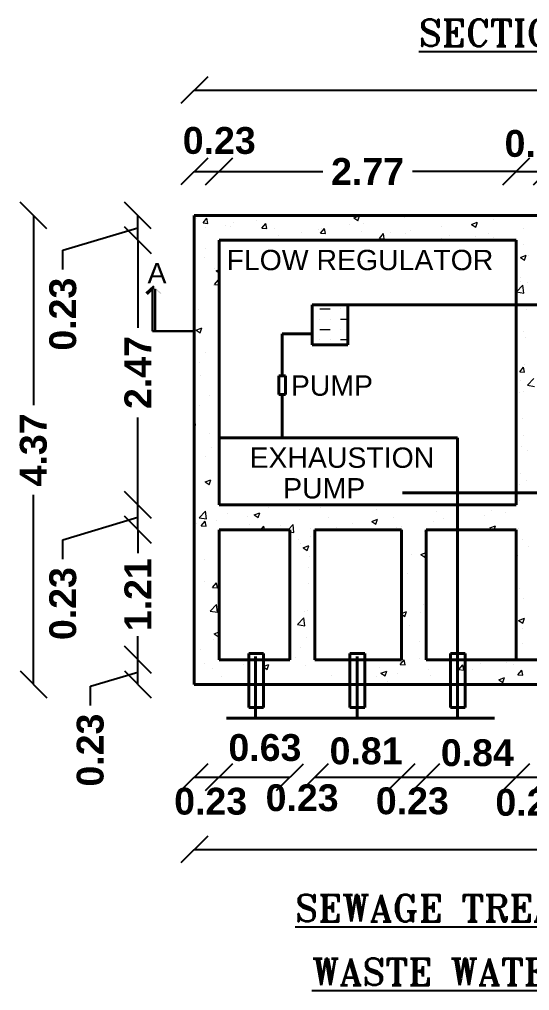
# Model space of a CAD drawing. Header units: metres. Extents: x -7227 to 737, y -45 to 4679.
# Drawn here: x 349.94 to 365.78, y -10.52 to 19.65 of the extents above; entities that cross this region are included whole.
import ezdxf

# ---------------------------------------------------------------- set-up
doc = ezdxf.new("R2010")
doc.units = ezdxf.units.M
doc.header["$LTSCALE"] = 0.2
doc.header["$MEASUREMENT"] = 0
for name, color, linetype, lineweight in [('dim', 253, 'Continuous', 25), ('HAT', 252, 'Continuous', 15), ('line', 7, 'Continuous', 25), ('steps', 132, 'Continuous', 30), ('TEXTT', 211, 'Continuous', 9), ('wall', 2, 'Continuous', 40)]:
    doc.layers.add(name, color=color, linetype=linetype, lineweight=lineweight)
doc.layers.add('T', color=3, linetype='Continuous')
doc.styles.add('ld', font='arial.ttf', dxfattribs={"height": 0.3})
doc.styles.add('romant', font='romant.shx', dxfattribs={"width": 0.8})
doc.styles.add('style 1', font='arialbd.ttf', dxfattribs={"height": 0.25})
doc.dimstyles.new('11', dxfattribs={"dimtxt": 0.25, "dimasz": 0.25, "dimexe": 0.18, "dimexo": 0.0625, "dimgap": 0.09, "dimtad": 0, "dimzin": 0, "dimdsep": 46, "dimtxsty": 'style 1', "dimblk": 'OBLIQUE', "dimcen": 0, "dimse1": 1, "dimse2": 1, "dimadec": 0, "dimazin": 0, "dimtfac": 1, "dimtdec": 4, "dimtofl": 0, "dimtmove": 0, "dimatfit": 3, "dimfxl": 0, "dimtolj": 1, "dimtzin": 0, "dimarcsym": 0})

# ---------------------------------------------------------------- blocks, each defined once
blk = doc.blocks.new('_OBLIQUE')
at = {"layer": 'line', "color": 0, "linetype": 'ByBlock', "lineweight": -2}
blk.add_line((-0.5, -0.5), (0.5, 0.5), dxfattribs=at)
blk = doc.blocks.new('*D8')
at = {"layer": 'Defpoints', "color": 0}
for p in [(0.2051, 4.3703), (-1.4987, 0), (0.2051, 0)]:
    blk.add_point(p, dxfattribs=at)
at = {"layer": 'dim', "color": 0, "lineweight": -2}
for p, q in [((-1.4987, 4.3703), (-1.4987, 2.604)), ((-1.4987, 0), (-1.4987, 1.7663))]:
    blk.add_line(p, q, dxfattribs=at)
at = {"layer": 'dim', "color": 0, "linetype": 'ByBlock', "lineweight": -2, "xscale": 0.25, "yscale": 0.25, "zscale": 0.25}
for p, rotation in [((-1.4987, 4.3703), 90), ((-1.4987, 0), 270)]:
    blk.add_blockref('_OBLIQUE', p, dxfattribs=dict(at, rotation=rotation))
at = {"layer": 'dim', "color": 0, "insert": (-1.4987, 2.1851), "char_height": 0.25, "attachment_point": 5, "rotation": 90, "style": 'style 1'}
blk.add_mtext('\\A1;4.37', dxfattribs=at)
blk = doc.blocks.new('*D9')
at = {"layer": 'Defpoints', "color": 0}
for p in [(8.0185, 5.5396), (0, 4.3703), (8.0185, 4.3703)]:
    blk.add_point(p, dxfattribs=at)
at = {"layer": 'dim', "color": 0, "lineweight": -2}
for p, q in [((0, 5.5396), (3.5953, 5.5396)), ((8.0185, 5.5396), (4.4233, 5.5396))]:
    blk.add_line(p, q, dxfattribs=at)
at = {"layer": 'dim', "color": 0, "linetype": 'ByBlock', "lineweight": -2, "xscale": 0.25, "yscale": 0.25, "zscale": 0.25, "rotation": 180}
blk.add_blockref('_OBLIQUE', (0, 5.5396), dxfattribs=at)
at = {"layer": 'dim', "color": 0, "linetype": 'ByBlock', "lineweight": -2, "xscale": 0.25, "yscale": 0.25, "zscale": 0.25}
blk.add_blockref('_OBLIQUE', (8.0185, 5.5396), dxfattribs=at)
at = {"layer": 'dim', "color": 0, "insert": (4.0093, 5.5396), "char_height": 0.25, "attachment_point": 5, "style": 'style 1'}
blk.add_mtext('\\A1;8.02', dxfattribs=at)
blk = doc.blocks.new('*D12')
at = {"layer": 'Defpoints', "color": 0}
for p in [(0.23, 4.7811), (0, 3.7964), (0.23, 3.7964)]:
    blk.add_point(p, dxfattribs=at)
at = {"layer": 'dim', "color": 0, "lineweight": -2}
blk.add_line((0, 4.7811), (0.23, 4.7811), dxfattribs=at)
at = {"layer": 'dim', "color": 0, "linetype": 'ByBlock', "lineweight": -2, "xscale": 0.25, "yscale": 0.25, "zscale": 0.25, "rotation": 180}
blk.add_blockref('_OBLIQUE', (0, 4.7811), dxfattribs=at)
at = {"layer": 'dim', "color": 0, "linetype": 'ByBlock', "lineweight": -2, "xscale": 0.25, "yscale": 0.25, "zscale": 0.25}
blk.add_blockref('_OBLIQUE', (0.23, 4.7811), dxfattribs=at)
at = {"layer": 'dim', "color": 0, "insert": (0.2323, 5.0683), "char_height": 0.25, "attachment_point": 5, "style": 'style 1'}
blk.add_mtext('\\A1;0.23', dxfattribs=at)
blk = doc.blocks.new('*D13')
at = {"layer": 'Defpoints', "color": 0}
for p in [(2.9979, 4.7811), (0.23, 3.7234), (2.9979, 3.7234)]:
    blk.add_point(p, dxfattribs=at)
at = {"layer": 'dim', "color": 0, "lineweight": -2}
for p, q in [((0.23, 4.7811), (1.1962, 4.7811)), ((2.9979, 4.7811), (2.0317, 4.7811))]:
    blk.add_line(p, q, dxfattribs=at)
at = {"layer": 'dim', "color": 0, "linetype": 'ByBlock', "lineweight": -2, "xscale": 0.25, "yscale": 0.25, "zscale": 0.25, "rotation": 180}
blk.add_blockref('_OBLIQUE', (0.23, 4.7811), dxfattribs=at)
at = {"layer": 'dim', "color": 0, "linetype": 'ByBlock', "lineweight": -2, "xscale": 0.25, "yscale": 0.25, "zscale": 0.25}
blk.add_blockref('_OBLIQUE', (2.9979, 4.7811), dxfattribs=at)
at = {"layer": 'dim', "color": 0, "insert": (1.614, 4.7811), "char_height": 0.25, "attachment_point": 5, "style": 'style 1'}
blk.add_mtext('\\A1;2.77', dxfattribs=at)
blk = doc.blocks.new('*D14')
at = {"layer": 'Defpoints', "color": 0}
for p in [(3.2854, 4.7811), (2.9979, 4.1403), (3.2854, 4.1403)]:
    blk.add_point(p, dxfattribs=at)
at = {"layer": 'dim', "color": 0, "lineweight": -2}
blk.add_line((2.9979, 4.7811), (3.2854, 4.7811), dxfattribs=at)
at = {"layer": 'dim', "color": 0, "linetype": 'ByBlock', "lineweight": -2, "xscale": 0.25, "yscale": 0.25, "zscale": 0.25, "rotation": 180}
blk.add_blockref('_OBLIQUE', (2.9979, 4.7811), dxfattribs=at)
at = {"layer": 'dim', "color": 0, "linetype": 'ByBlock', "lineweight": -2, "xscale": 0.25, "yscale": 0.25, "zscale": 0.25}
blk.add_blockref('_OBLIQUE', (3.2854, 4.7811), dxfattribs=at)
at = {"layer": 'dim', "color": 0, "insert": (3.2302, 5.0406), "char_height": 0.25, "attachment_point": 5, "style": 'style 1'}
blk.add_mtext('\\A1;0.29', dxfattribs=at)
blk = doc.blocks.new('*D23')
at = {"layer": 'Defpoints', "color": 0}
for p in [(-0.5261, 0.23), (0.23, 0.23), (0.2051, 0)]:
    blk.add_point(p, dxfattribs=at)
at = {"layer": 'dim', "color": 0, "lineweight": -2}
for p, q in [((-0.5261, 0), (-0.5261, 0.23)), ((-0.9687, -0.0178), (-0.5261, 0.115)), ((-0.9687, -0.1978), (-0.9687, -0.0178))]:
    blk.add_line(p, q, dxfattribs=at)
at = {"layer": 'dim', "color": 0, "linetype": 'ByBlock', "lineweight": -2, "xscale": 0.25, "yscale": 0.25, "zscale": 0.25}
for p, rotation in [((-0.5261, 0.23), 90), ((-0.5261, 0), 270)]:
    blk.add_blockref('_OBLIQUE', p, dxfattribs=dict(at, rotation=rotation))
at = {"layer": 'dim', "color": 0, "insert": (-0.9687, -0.6128), "char_height": 0.25, "attachment_point": 5, "rotation": 90, "style": 'style 1'}
blk.add_mtext('\\A1;0.23', dxfattribs=at)
blk = doc.blocks.new('*D24')
at = {"layer": 'Defpoints', "color": 0}
for p in [(-0.5261, 1.4417), (0.23, 1.4417), (0.23, 0.23)]:
    blk.add_point(p, dxfattribs=at)
at = {"layer": 'dim', "color": 0, "lineweight": -2}
for p, q in [((-0.5261, 1.4417), (-0.5261, 1.2235)), ((-0.5261, 0.23), (-0.5261, 0.4482))]:
    blk.add_line(p, q, dxfattribs=at)
at = {"layer": 'dim', "color": 0, "linetype": 'ByBlock', "lineweight": -2, "xscale": 0.25, "yscale": 0.25, "zscale": 0.25}
for p, rotation in [((-0.5261, 1.4417), 90), ((-0.5261, 0.23), 270)]:
    blk.add_blockref('_OBLIQUE', p, dxfattribs=dict(at, rotation=rotation))
at = {"layer": 'dim', "color": 0, "insert": (-0.5261, 0.8359), "char_height": 0.25, "attachment_point": 5, "rotation": 90, "style": 'style 1'}
blk.add_mtext('\\A1;1.21', dxfattribs=at)
blk = doc.blocks.new('*D25')
at = {"layer": 'Defpoints', "color": 0}
for p in [(-0.5261, 1.6727), (0.23, 1.6727), (0.23, 1.4417)]:
    blk.add_point(p, dxfattribs=at)
at = {"layer": 'dim', "color": 0, "lineweight": -2}
for p, q in [((-0.5261, 1.4417), (-0.5261, 1.6727)), ((-1.224, 1.3479), (-0.5261, 1.5572)), ((-1.224, 1.1679), (-1.224, 1.3479))]:
    blk.add_line(p, q, dxfattribs=at)
at = {"layer": 'dim', "color": 0, "linetype": 'ByBlock', "lineweight": -2, "xscale": 0.25, "yscale": 0.25, "zscale": 0.25}
for p, rotation in [((-0.5261, 1.6727), 90), ((-0.5261, 1.4417), 270)]:
    blk.add_blockref('_OBLIQUE', p, dxfattribs=dict(at, rotation=rotation))
at = {"layer": 'dim', "color": 0, "insert": (-1.224, 0.7528), "char_height": 0.25, "attachment_point": 5, "rotation": 90, "style": 'style 1'}
blk.add_mtext('\\A1;0.23', dxfattribs=at)
blk = doc.blocks.new('*D26')
at = {"layer": 'Defpoints', "color": 0}
for p in [(-0.5261, 4.1403), (0.23, 4.1403), (0.23, 1.6727)]:
    blk.add_point(p, dxfattribs=at)
at = {"layer": 'dim', "color": 0, "lineweight": -2}
for p, q in [((-0.5261, 4.1403), (-0.5261, 3.3243)), ((-0.5261, 1.6727), (-0.5261, 2.4887))]:
    blk.add_line(p, q, dxfattribs=at)
at = {"layer": 'dim', "color": 0, "linetype": 'ByBlock', "lineweight": -2, "xscale": 0.25, "yscale": 0.25, "zscale": 0.25}
for p, rotation in [((-0.5261, 4.1403), 90), ((-0.5261, 1.6727), 270)]:
    blk.add_blockref('_OBLIQUE', p, dxfattribs=dict(at, rotation=rotation))
at = {"layer": 'dim', "color": 0, "insert": (-0.5261, 2.9065), "char_height": 0.25, "attachment_point": 5, "rotation": 90, "style": 'style 1'}
blk.add_mtext('\\A1;2.47', dxfattribs=at)
blk = doc.blocks.new('*D27')
at = {"layer": 'Defpoints', "color": 0}
for p in [(-0.5261, 4.3703), (0, 4.3703), (0.23, 4.1403)]:
    blk.add_point(p, dxfattribs=at)
at = {"layer": 'dim', "color": 0, "lineweight": -2}
for p, q in [((-0.5261, 4.1403), (-0.5261, 4.3703)), ((-1.224, 4.0459), (-0.5261, 4.2553)), ((-1.224, 3.8659), (-1.224, 4.0459))]:
    blk.add_line(p, q, dxfattribs=at)
at = {"layer": 'dim', "color": 0, "linetype": 'ByBlock', "lineweight": -2, "xscale": 0.25, "yscale": 0.25, "zscale": 0.25}
for p, rotation in [((-0.5261, 4.3703), 90), ((-0.5261, 4.1403), 270)]:
    blk.add_blockref('_OBLIQUE', p, dxfattribs=dict(at, rotation=rotation))
at = {"layer": 'dim', "color": 0, "insert": (-1.224, 3.4508), "char_height": 0.25, "attachment_point": 5, "rotation": 90, "style": 'style 1'}
blk.add_mtext('\\A1;0.23', dxfattribs=at)
blk = doc.blocks.new('*D28')
at = {"layer": 'Defpoints', "color": 0}
for p in [(0.23, 0.23), (0, 0.0205), (0.23, -0.8655)]:
    blk.add_point(p, dxfattribs=at)
at = {"layer": 'dim', "color": 0, "lineweight": -2}
blk.add_line((0, -0.8655), (0.23, -0.8655), dxfattribs=at)
at = {"layer": 'dim', "color": 0, "linetype": 'ByBlock', "lineweight": -2, "xscale": 0.25, "yscale": 0.25, "zscale": 0.25, "rotation": 180}
blk.add_blockref('_OBLIQUE', (0, -0.8655), dxfattribs=at)
at = {"layer": 'dim', "color": 0, "linetype": 'ByBlock', "lineweight": -2, "xscale": 0.25, "yscale": 0.25, "zscale": 0.25}
blk.add_blockref('_OBLIQUE', (0.23, -0.8655), dxfattribs=at)
at = {"layer": 'dim', "color": 0, "insert": (0.1522, -1.0909), "char_height": 0.25, "attachment_point": 5, "style": 'style 1'}
blk.add_mtext('\\A1;0.23', dxfattribs=at)
blk = doc.blocks.new('*D29')
at = {"layer": 'Defpoints', "color": 0}
for p in [(0.23, 0.23), (0.891, 0.23), (0.891, -0.8655)]:
    blk.add_point(p, dxfattribs=at)
at = {"layer": 'dim', "color": 0, "lineweight": -2}
blk.add_line((0.23, -0.8655), (0.891, -0.8655), dxfattribs=at)
at = {"layer": 'dim', "color": 0, "linetype": 'ByBlock', "lineweight": -2, "xscale": 0.25, "yscale": 0.25, "zscale": 0.25, "rotation": 180}
blk.add_blockref('_OBLIQUE', (0.23, -0.8655), dxfattribs=at)
at = {"layer": 'dim', "color": 0, "linetype": 'ByBlock', "lineweight": -2, "xscale": 0.25, "yscale": 0.25, "zscale": 0.25}
blk.add_blockref('_OBLIQUE', (0.891, -0.8655), dxfattribs=at)
at = {"layer": 'dim', "color": 0, "insert": (0.6576, -0.5906), "char_height": 0.25, "attachment_point": 5, "style": 'style 1'}
blk.add_mtext('\\A1;0.63', dxfattribs=at)
blk = doc.blocks.new('*D30')
at = {"layer": 'Defpoints', "color": 0}
for p in [(0.891, 0.23), (1.122, 0.23), (1.122, -0.8655)]:
    blk.add_point(p, dxfattribs=at)
at = {"layer": 'dim', "color": 0, "linetype": 'ByBlock', "lineweight": -2, "xscale": 0.25, "yscale": 0.25, "zscale": 0.25}
blk.add_blockref('_OBLIQUE', (0.891, -0.8655), dxfattribs=at)
at = {"layer": 'dim', "color": 0, "linetype": 'ByBlock', "lineweight": -2, "xscale": 0.25, "yscale": 0.25, "zscale": 0.25, "rotation": 180}
blk.add_blockref('_OBLIQUE', (1.122, -0.8655), dxfattribs=at)
at = {"layer": 'dim', "color": 0, "insert": (1.0041, -1.0583), "char_height": 0.25, "attachment_point": 5, "style": 'style 1'}
blk.add_mtext('\\A1;0.23', dxfattribs=at)
blk = doc.blocks.new('*D31')
at = {"layer": 'Defpoints', "color": 0}
for p in [(1.122, 0.23), (1.9291, 0.23), (1.9291, -0.8655)]:
    blk.add_point(p, dxfattribs=at)
at = {"layer": 'dim', "color": 0, "lineweight": -2}
blk.add_line((1.122, -0.8655), (1.9291, -0.8655), dxfattribs=at)
at = {"layer": 'dim', "color": 0, "linetype": 'ByBlock', "lineweight": -2, "xscale": 0.25, "yscale": 0.25, "zscale": 0.25, "rotation": 180}
blk.add_blockref('_OBLIQUE', (1.122, -0.8655), dxfattribs=at)
at = {"layer": 'dim', "color": 0, "linetype": 'ByBlock', "lineweight": -2, "xscale": 0.25, "yscale": 0.25, "zscale": 0.25}
blk.add_blockref('_OBLIQUE', (1.9291, -0.8655), dxfattribs=at)
at = {"layer": 'dim', "color": 0, "insert": (1.6, -0.6217), "char_height": 0.25, "attachment_point": 5, "style": 'style 1'}
blk.add_mtext('\\A1;0.81', dxfattribs=at)
blk = doc.blocks.new('*D32')
at = {"layer": 'Defpoints', "color": 0}
for p in [(1.9291, 0.23), (2.1601, 0.23), (2.1601, -0.8655)]:
    blk.add_point(p, dxfattribs=at)
at = {"layer": 'dim', "color": 0, "lineweight": -2}
blk.add_line((1.9291, -0.8655), (2.1601, -0.8655), dxfattribs=at)
at = {"layer": 'dim', "color": 0, "linetype": 'ByBlock', "lineweight": -2, "xscale": 0.25, "yscale": 0.25, "zscale": 0.25, "rotation": 180}
blk.add_blockref('_OBLIQUE', (1.9291, -0.8655), dxfattribs=at)
at = {"layer": 'dim', "color": 0, "linetype": 'ByBlock', "lineweight": -2, "xscale": 0.25, "yscale": 0.25, "zscale": 0.25}
blk.add_blockref('_OBLIQUE', (2.1601, -0.8655), dxfattribs=at)
at = {"layer": 'dim', "color": 0, "insert": (2.0311, -1.0876), "char_height": 0.25, "attachment_point": 5, "style": 'style 1'}
blk.add_mtext('\\A1;0.23', dxfattribs=at)
blk = doc.blocks.new('*D33')
at = {"layer": 'Defpoints', "color": 0}
for p in [(2.1601, 0.23), (2.9979, 0.23), (2.9979, -0.8655)]:
    blk.add_point(p, dxfattribs=at)
at = {"layer": 'dim', "color": 0, "lineweight": -2}
blk.add_line((2.1601, -0.8655), (2.9979, -0.8655), dxfattribs=at)
at = {"layer": 'dim', "color": 0, "linetype": 'ByBlock', "lineweight": -2, "xscale": 0.25, "yscale": 0.25, "zscale": 0.25, "rotation": 180}
blk.add_blockref('_OBLIQUE', (2.1601, -0.8655), dxfattribs=at)
at = {"layer": 'dim', "color": 0, "linetype": 'ByBlock', "lineweight": -2, "xscale": 0.25, "yscale": 0.25, "zscale": 0.25}
blk.add_blockref('_OBLIQUE', (2.9979, -0.8655), dxfattribs=at)
at = {"layer": 'dim', "color": 0, "insert": (2.6367, -0.6387), "char_height": 0.25, "attachment_point": 5, "style": 'style 1'}
blk.add_mtext('\\A1;0.84', dxfattribs=at)
blk = doc.blocks.new('*D34')
at = {"layer": 'Defpoints', "color": 0}
for p in [(2.9979, 0.23), (3.2854, 0.23), (3.2854, -0.8655)]:
    blk.add_point(p, dxfattribs=at)
at = {"layer": 'dim', "color": 0, "lineweight": -2}
blk.add_line((2.9979, -0.8655), (3.2854, -0.8655), dxfattribs=at)
at = {"layer": 'dim', "color": 0, "linetype": 'ByBlock', "lineweight": -2, "xscale": 0.25, "yscale": 0.25, "zscale": 0.25, "rotation": 180}
blk.add_blockref('_OBLIQUE', (2.9979, -0.8655), dxfattribs=at)
at = {"layer": 'dim', "color": 0, "linetype": 'ByBlock', "lineweight": -2, "xscale": 0.25, "yscale": 0.25, "zscale": 0.25}
blk.add_blockref('_OBLIQUE', (3.2854, -0.8655), dxfattribs=at)
at = {"layer": 'dim', "color": 0, "insert": (3.1448, -1.1014), "char_height": 0.25, "attachment_point": 5, "style": 'style 1'}
blk.add_mtext('\\A1;0.29', dxfattribs=at)
blk = doc.blocks.new('*D39')
at = {"layer": 'Defpoints', "color": 0}
for p in [(0, 0), (8.436, 0), (8.436, -1.5394)]:
    blk.add_point(p, dxfattribs=at)
at = {"layer": 'dim', "color": 0, "lineweight": -2}
for p, q in [((0, -1.5394), (3.8027, -1.5394)), ((8.436, -1.5394), (4.6333, -1.5394))]:
    blk.add_line(p, q, dxfattribs=at)
at = {"layer": 'dim', "color": 0, "linetype": 'ByBlock', "lineweight": -2, "xscale": 0.25, "yscale": 0.25, "zscale": 0.25, "rotation": 180}
blk.add_blockref('_OBLIQUE', (0, -1.5394), dxfattribs=at)
at = {"layer": 'dim', "color": 0, "linetype": 'ByBlock', "lineweight": -2, "xscale": 0.25, "yscale": 0.25, "zscale": 0.25}
blk.add_blockref('_OBLIQUE', (8.436, -1.5394), dxfattribs=at)
at = {"layer": 'dim', "color": 0, "insert": (4.218, -1.5394), "char_height": 0.25, "attachment_point": 5, "style": 'style 1'}
blk.add_mtext('\\A1;8.03', dxfattribs=at)
blk = doc.blocks.new('SE')
at = {"layer": 'steps'}
blk.add_hatch(color=7, dxfattribs=at).paths.add_polyline_path([(-0.3153, 3.6382), (-0.3069, 3.646), (-0.3774, 3.7122), (-0.4478, 3.646), (-0.4394, 3.6382), (-0.3774, 3.6955)])
at = {"layer": 'HAT'}
for p, q in [((0.0811, 4.3014), (0.1179, 4.3453)), ((1.4858, 4.3482), (1.5393, 4.3687)), ((1.4858, 4.3482), (1.5238, 4.3226)), ((1.5238, 4.3223), (1.5393, 4.3685)), ((1.8863, 4.3667), (1.8863, 4.3667)), ((1.9603, 4.3476), (1.9603, 4.3476)), ((2.9804, 4.3609), (2.9804, 4.3609)), ((0.0177, 4.3392), (0.0177, 4.3392)), ((0.0811, 4.3014), (0.1268, 4.2974)), ((0.1026, 4.2568), (0.1026, 4.2568)), ((0.1268, 4.2972), (0.118, 4.3451)), ((0.2937, 4.2819), (0.2937, 4.2819)), ((0.3382, 4.2706), (0.3382, 4.2706)), ((0.3675, 4.305), (0.3675, 4.305)), ((0.5829, 4.32), (0.5829, 4.32)), ((0.6288, 4.2535), (0.6656, 4.2974)), ((0.6744, 4.2493), (0.6656, 4.2971)), ((1.441, 4.2902), (1.441, 4.2902)), ((1.5747, 4.2987), (1.5747, 4.2987)), ((2.307, 4.2723), (2.307, 4.2723)), ((2.5831, 4.2871), (2.6365, 4.3076)), ((2.5831, 4.2871), (2.6211, 4.2614)), ((2.6211, 4.2612), (2.6366, 4.3073)), ((2.7892, 4.3358), (2.7892, 4.3358)), ((0.6288, 4.2535), (0.6744, 4.2495)), ((0.7458, 4.2534), (0.7458, 4.2534)), ((0.7861, 4.1877), (0.7861, 4.1877)), ((0.9957, 4.2138), (0.9957, 4.2138)), ((1.1534, 4.2361), (1.1534, 4.2361)), ((1.1764, 4.2056), (1.2132, 4.2495)), ((1.1764, 4.2056), (1.2221, 4.2016)), ((1.1827, 4.2449), (1.1827, 4.2449)), ((1.2221, 4.2014), (1.2132, 4.2492)), ((1.561, 4.2189), (1.561, 4.2189)), ((1.7241, 4.1577), (1.7609, 4.2016)), ((1.7697, 4.1535), (1.7609, 4.2013)), ((1.8267, 4.2091), (1.8267, 4.2091)), ((1.9686, 4.2017), (1.9686, 4.2017)), ((2.0179, 4.2342), (2.0179, 4.2342)), ((2.3762, 4.1845), (2.3762, 4.1845)), ((2.6231, 4.1759), (2.6231, 4.1759)), ((2.7396, 4.2044), (2.7396, 4.2044)), ((2.7837, 4.1672), (2.7837, 4.1672)), ((3.0684, 4.2523), (3.0684, 4.2523)), ((0.0084, 4.0851), (0.0084, 4.0851)), ((1.3445, 4.1456), (1.3445, 4.1456)), ((1.7241, 4.1577), (1.7697, 4.1537)), ((2.2973, 4.1403), (2.3085, 4.1537)), ((2.3109, 4.1403), (2.3085, 4.1534)), ((2.3476, 4.1507), (2.3476, 4.1507)), ((3.0687, 4.0979), (3.0687, 4.0979)), ((0.1052, 4.061), (0.1052, 4.061)), ((3.0388, 3.9796), (3.0923, 4.0002)), ((3.0768, 3.9538), (3.0923, 3.9999)), ((3.116, 3.9991), (3.116, 3.9991)), ((0.0929, 3.9808), (0.0929, 3.9808)), ((3.0388, 3.9796), (3.0768, 3.954)), ((0.1896, 3.8804), (0.1896, 3.8804)), ((0.2028, 3.8557), (0.23, 3.8661)), ((0.2028, 3.8557), (0.23, 3.8373)), ((0.1812, 3.7177), (0.1812, 3.7177)), ((0.1871, 3.7271), (0.2239, 3.771)), ((0.1871, 3.7271), (0.23, 3.7234)), ((0.23, 3.7376), (0.2239, 3.7707)), ((3.0013, 3.6584), (3.0608, 3.7204)), ((3.0369, 3.7968), (3.0369, 3.7968)), ((3.0426, 3.7599), (3.0426, 3.7599)), ((3.0692, 3.6477), (3.0608, 3.7202)), ((3.1067, 3.745), (3.1067, 3.745)), ((3.0013, 3.6584), (3.0692, 3.6479)), ((0.0377, 3.4923), (0.0377, 3.4923)), ((1.1696, 3.4997), (1.2651, 3.4997)), ((1.3605, 3.4997), (1.3605, 3.4997)), ((3.0974, 3.4908), (3.0974, 3.4908)), ((1.1696, 3.4042), (1.1696, 3.4042)), ((1.2651, 3.4042), (1.2651, 3.4042)), ((1.3605, 3.4042), (1.431, 3.4042)), ((0.017, 3.302), (0.0704, 3.3225)), ((0.017, 3.302), (0.055, 3.2764)), ((0.055, 3.2762), (0.0704, 3.3223)), ((1.1696, 3.3088), (1.2651, 3.3088)), ((1.3605, 3.3088), (1.3605, 3.3088)), ((3.0661, 3.2855), (3.0661, 3.2855)), ((1.1696, 3.2134), (1.1696, 3.2134)), ((1.2651, 3.2134), (1.2651, 3.2134)), ((1.3605, 3.2134), (1.431, 3.2134)), ((3.0882, 3.2366), (3.0882, 3.2366)), ((0.1029, 3.0941), (0.1029, 3.0941)), ((0.05, 2.9996), (0.05, 2.9996)), ((3.0312, 2.9133), (3.068, 2.9571)), ((3.0312, 2.9133), (3.0769, 2.9093)), ((3.0769, 2.909), (3.068, 2.9569)), ((3.0789, 2.9824), (3.0789, 2.9824)), ((0.0608, 2.8778), (0.0608, 2.8778)), ((3.0346, 2.8299), (3.0346, 2.8299)), ((3.1025, 2.7883), (3.162, 2.8502)), ((3.0269, 2.7189), (3.0269, 2.7189)), ((3.0696, 2.7283), (3.0696, 2.7283)), ((3.1025, 2.7883), (3.1704, 2.7777)), ((0.1446, 2.6968), (0.1446, 2.6968)), ((0.0511, 2.6018), (0.0511, 2.6018)), ((0, 2.4816), (0.0038, 2.4856)), ((0.0122, 2.4129), (0.0038, 2.4854)), ((3.0603, 2.4741), (3.0603, 2.4741)), ((0, 2.415), (0.0122, 2.4131)), ((0.1394, 2.3387), (0.1394, 2.3387)), ((3.0639, 2.3187), (3.0639, 2.3187)), ((0.157, 2.2041), (0.157, 2.2041)), ((3.051, 2.2199), (3.051, 2.2199)), ((3.1074, 2.1801), (3.1074, 2.1801)), ((0.1007, 2.1273), (0.1007, 2.1273)), ((3.01, 2.0836), (3.01, 2.0836)), ((0.0029, 2.0479), (0, 2.0636)), ((0, 2.0484), (0.0029, 2.0481)), ((0.1012, 1.8873), (0.1546, 1.9078)), ((0.1392, 1.8614), (0.1546, 1.9076)), ((3.0417, 1.9658), (3.0417, 1.9658)), ((3.0977, 1.9041), (3.0977, 1.9041)), ((0.1012, 1.8873), (0.1392, 1.8617)), ((3.0324, 1.8631), (3.0324, 1.8631)), ((0.2199, 1.7999), (0.2199, 1.7999)), ((3.1047, 1.7808), (3.1047, 1.7808)), ((0.6933, 1.646), (0.6933, 1.646)), ((1.1727, 1.6507), (1.1727, 1.6507)), ((1.6966, 1.6338), (1.6966, 1.6338)), ((2.6468, 1.6627), (2.6468, 1.6627)), ((3.0325, 1.7116), (3.0325, 1.7116)), ((0.0456, 1.5535), (0.105, 1.6155)), ((0.0456, 1.5535), (0.1135, 1.543)), ((0.1135, 1.5428), (0.105, 1.6153)), ((0.3076, 1.5971), (0.3076, 1.5971)), ((0.4993, 1.562), (0.4993, 1.562)), ((0.5569, 1.5799), (0.6104, 1.6004)), ((0.5569, 1.5799), (0.5949, 1.5543)), ((0.5949, 1.554), (0.6104, 1.6002)), ((0.9815, 1.6255), (0.9815, 1.6255)), ((1.2513, 1.5574), (1.2513, 1.5574)), ((1.6542, 1.5187), (1.7077, 1.5392)), ((1.6922, 1.4929), (1.7077, 1.539)), ((1.8582, 1.5517), (1.8582, 1.5517)), ((2.2548, 1.6089), (2.2548, 1.6089)), ((2.3248, 1.5426), (2.3248, 1.5426)), ((2.7057, 1.5778), (2.7057, 1.5778)), ((2.7701, 1.619), (2.7701, 1.619)), ((2.8968, 1.603), (2.8968, 1.603)), ((0.019, 1.4988), (0.019, 1.4988)), ((0.0632, 1.4778), (0.1, 1.5217)), ((0.0632, 1.4778), (0.1088, 1.4738)), ((0.1088, 1.4735), (0.1, 1.5214)), ((0.103, 1.5112), (0.103, 1.5112)), ((0.2101, 1.524), (0.2101, 1.524)), ((0.5105, 1.494), (0.5105, 1.494)), ((0.6208, 1.4417), (0.6476, 1.4737)), ((0.6535, 1.4417), (0.6476, 1.4735)), ((0.806, 1.4809), (0.806, 1.4809)), ((0.8745, 1.4417), (0.9199, 1.4891)), ((0.9181, 1.4768), (0.9181, 1.4768)), ((0.9283, 1.4164), (0.9199, 1.4889)), ((1.0805, 1.4491), (1.0805, 1.4491)), ((1.3257, 1.4595), (1.3257, 1.4595)), ((1.4726, 1.5028), (1.4726, 1.5028)), ((1.6542, 1.5187), (1.6922, 1.4931)), ((1.7432, 1.4511), (1.7432, 1.4511)), ((1.8795, 1.4662), (1.8795, 1.4662)), ((1.9343, 1.4762), (1.9343, 1.4762)), ((2.2235, 1.5143), (2.2235, 1.5143)), ((2.7515, 1.4576), (2.8049, 1.4781)), ((2.7515, 1.4576), (2.775, 1.4417)), ((2.7928, 1.4417), (2.8049, 1.4779)), ((3.0232, 1.4574), (3.0232, 1.4574)), ((0.891, 1.4224), (0.9283, 1.4166)), ((1.0791, 1.3742), (1.0791, 1.3742)), ((1.7333, 1.4423), (1.7333, 1.4423)), ((2.1409, 1.4251), (2.1409, 1.4251)), ((0.9718, 1.3495), (0.9718, 1.3495)), ((0.989, 1.3133), (0.989, 1.3133)), ((1.0127, 1.2725), (1.0661, 1.293)), ((1.0127, 1.2725), (1.0507, 1.2469)), ((1.0507, 1.2466), (1.0661, 1.2927)), ((3.0616, 1.3518), (3.0616, 1.3518)), ((3.117, 1.2881), (3.117, 1.2881)), ((0.0093, 1.2228), (0.0093, 1.2228)), ((1.0713, 1.1949), (1.0713, 1.1949)), ((2.0226, 1.2132), (2.0226, 1.2132)), ((2.11, 1.2113), (2.1601, 1.2306)), ((2.11, 1.2113), (2.1479, 1.1857)), ((2.1479, 1.1855), (2.1601, 1.2217)), ((3.0139, 1.2032), (3.0139, 1.2032)), ((0.0984, 1.1604), (0.0984, 1.1604)), ((1.0601, 1.0865), (1.0601, 1.0865)), ((1.989, 1.037), (1.989, 1.037)), ((0.0976, 0.9597), (0.0976, 0.9597)), ((0.1691, 0.9035), (0.2059, 0.9473)), ((0.2148, 0.8992), (0.2059, 0.9471)), ((1.062, 0.9407), (1.062, 0.9407)), ((3.0046, 0.9491), (3.0046, 0.9491)), ((0.1691, 0.9035), (0.2148, 0.8995)), ((3.0301, 0.8963), (3.0301, 0.8963)), ((0.1468, 0.6834), (0.2063, 0.7453)), ((0.2147, 0.6726), (0.2063, 0.7451)), ((2.1396, 0.7434), (2.1396, 0.7434)), ((3.0656, 0.8011), (3.0656, 0.8011)), ((0.1468, 0.6834), (0.2147, 0.6728)), ((0.21, 0.7157), (0.21, 0.7157)), ((1.0251, 0.6813), (1.0251, 0.6813)), ((1.0527, 0.6866), (1.0527, 0.6866)), ((1.9291, 0.6595), (1.9776, 0.6782)), ((1.9291, 0.6543), (1.9622, 0.632)), ((1.9622, 0.6318), (1.9776, 0.6779)), ((2.1031, 0.6744), (2.1031, 0.6744)), ((0.9616, 0.557), (1.0211, 0.619)), ((0.9616, 0.557), (1.0296, 0.5464)), ((1.0296, 0.5462), (1.0211, 0.6188)), ((2.0013, 0.5443), (2.0013, 0.5443)), ((3.0215, 0.5965), (3.0749, 0.617)), ((3.0215, 0.5965), (3.0594, 0.5709)), ((3.0594, 0.5706), (3.0749, 0.6168)), ((3.063, 0.5952), (3.063, 0.5952)), ((0.1854, 0.4725), (0.23, 0.4897)), ((0.1854, 0.4725), (0.2234, 0.4469)), ((0.2234, 0.4467), (0.23, 0.4665)), ((3.0559, 0.5251), (3.0559, 0.5251)), ((0.1781, 0.4209), (0.1781, 0.4209)), ((1.0434, 0.4324), (1.0434, 0.4324)), ((2.0934, 0.3984), (2.0934, 0.3984)), ((3.0594, 0.385), (3.0594, 0.385)), ((0.0581, 0.3276), (0.0581, 0.3276)), ((0.9867, 0.3465), (0.9867, 0.3465)), ((0.0962, 0.1936), (0.0962, 0.1936)), ((0.4575, 0.183), (0.4575, 0.183)), ((0.6411, 0.1651), (0.6946, 0.1857)), ((0.6791, 0.1393), (0.6946, 0.1854)), ((0.9397, 0.2465), (0.9397, 0.2465)), ((1.4085, 0.23), (1.416, 0.2293)), ((1.416, 0.2291), (1.4158, 0.23)), ((1.918, 0.1854), (1.9548, 0.2293)), ((1.918, 0.1854), (1.9636, 0.1814)), ((1.9636, 0.1812), (1.9548, 0.229)), ((2.096, 0.2415), (2.096, 0.2415)), ((2.4656, 0.1375), (2.5024, 0.1814)), ((2.5113, 0.1333), (2.5025, 0.1811)), ((2.5036, 0.2243), (2.5036, 0.2243)), ((2.6639, 0.1988), (2.6639, 0.1988)), ((2.855, 0.224), (2.855, 0.224)), ((2.9111, 0.2071), (2.9111, 0.2071)), ((2.9767, 0.1866), (2.9767, 0.1866)), ((0.1684, 0.145), (0.1684, 0.145)), ((0.6376, 0.121), (0.6376, 0.121)), ((0.6411, 0.1651), (0.6791, 0.1395)), ((1.0341, 0.1782), (1.0341, 0.1782)), ((1.7236, 0.1557), (1.7236, 0.1557)), ((1.7384, 0.104), (1.7919, 0.1245)), ((1.7384, 0.104), (1.7764, 0.0784)), ((1.7764, 0.0781), (1.7919, 0.1243)), ((1.8925, 0.0973), (1.8925, 0.0973)), ((2.1817, 0.1353), (2.1817, 0.1353)), ((2.4656, 0.1375), (2.5113, 0.1335)), ((2.5911, 0.1377), (2.5911, 0.1377)), ((3.0133, 0.0896), (3.0501, 0.1335)), ((3.0589, 0.0854), (3.0501, 0.1332)), ((0.2519, 0.0721), (0.2519, 0.0721)), ((0.833, 0.0028), (0.833, 0.0028)), ((1.2192, 0.0086), (1.2192, 0.0086)), ((1.2783, 0.0793), (1.2783, 0.0793)), ((1.7014, 0.0721), (1.7014, 0.0721)), ((1.8025, 0.0267), (1.8025, 0.0267)), ((2.1991, 0.0839), (2.1991, 0.0839)), ((2.8357, 0.0428), (2.8891, 0.0634)), ((2.8357, 0.0428), (2.8737, 0.0172)), ((2.8737, 0.017), (2.8891, 0.0631)), ((3.0133, 0.0896), (3.0589, 0.0856))]:
    blk.add_line(p, q, dxfattribs=at)
at = {"layer": 'steps', "color": 7}
for p, q in [((-0.3774, 3.7122), (-0.4478, 3.646)), ((-0.3774, 3.6955), (-0.4394, 3.6382)), ((-0.3888, 3.2937), (-0.3888, 3.6849)), ((-0.3659, 3.2937), (-0.3659, 3.6849)), ((-0.3888, 3.2937), (0, 3.2937))]:
    blk.add_line(p, q, dxfattribs=at)
at = {"layer": 'wall', "ltscale": 1.5}
for p, q in [((0, 4.3703), (0, 0.0205)), ((8.0185, 4.3703), (0, 4.3703)), ((0.23, 4.1403), (0.23, 1.6727)), ((2.9979, 4.1403), (0.23, 4.1403)), ((2.9979, 4.1403), (2.9979, 1.6727)), ((2.9979, 1.6727), (0.23, 1.6727)), ((0.23, 1.4417), (0.23, 0.23)), ((0.891, 1.4417), (0.23, 1.4417)), ((0.891, 1.4417), (0.891, 0.23)), ((1.596, 1.4417), (1.122, 1.4417)), ((1.122, 1.4417), (1.122, 0.23)), ((1.9291, 1.4417), (1.596, 1.4417)), ((1.9291, 1.4417), (1.9291, 0.23)), ((2.9979, 1.4417), (2.1601, 1.4417)), ((2.1601, 1.4417), (2.1601, 0.23)), ((2.9979, 1.4417), (2.3477, 1.4417)), ((2.9979, 1.4417), (2.9979, 0.23)), ((0.23, 0.23), (0.891, 0.23)), ((1.122, 0.23), (1.9291, 0.23)), ((2.1601, 0.23), (8.206, 0.23)), ((0.6786, 0), (8.436, 0))]:
    blk.add_line(p, q, dxfattribs=at)
at = {"layer": 'wall'}
for p, q in [((1.431, 3.5385), (1.0988, 3.5385)), ((1.0988, 3.5385), (1.0988, 3.1644)), ((3.9692, 3.5385), (1.1256, 3.5385)), ((1.431, 3.1644), (1.431, 3.5385)), ((1.0988, 3.2668), (0.8184, 3.2668)), ((0.8184, 3.2668), (0.8184, 2.9614)), ((1.0988, 3.1644), (1.431, 3.1644)), ((0.8184, 2.9614), (0.8184, 2.8774)), ((0.7879, 2.8774), (0.849, 2.8774)), ((0.7879, 2.7018), (0.7879, 2.8774)), ((0.849, 2.8774), (0.849, 2.7018)), ((0.849, 2.7018), (0.7879, 2.7018)), ((0.8184, 2.7018), (0.8184, 2.2971)), ((0.23, 2.2971), (2.4523, 2.2971)), ((0.23, 1.6727), (0.23, 2.2971)), ((2.4523, 2.2971), (2.4523, 1.6727)), ((1.9408, 1.7856), (3.9641, 1.7856)), ((2.4523, 1.6727), (0.23, 1.6727)), ((2.4523, 1.6727), (2.4523, -0.3141)), ((0.5079, 0.2891), (0.6454, 0.2891)), ((0.5079, -0.2148), (0.5079, 0.2891)), ((0.6454, 0.2891), (0.6454, -0.2148)), ((1.4496, 0.2891), (1.587, 0.2891)), ((1.4496, -0.2148), (1.4496, 0.2891)), ((1.587, 0.2891), (1.587, -0.2148)), ((2.3862, 0.2891), (2.5236, 0.2891)), ((2.3862, -0.2148), (2.3862, 0.2891)), ((2.5236, 0.2891), (2.5236, -0.2148)), ((0.5703, 0.2585), (0.5703, -0.3141)), ((1.517, 0.2585), (1.517, -0.3141)), ((0, 0), (0, 0.0205)), ((0.6786, 0), (0, 0)), ((0.6454, -0.2148), (0.5079, -0.2148)), ((1.587, -0.2148), (1.4496, -0.2148)), ((2.5236, -0.2148), (2.3862, -0.2148)), ((2.4523, -0.3141), (0.2992, -0.3141)), ((2.4523, -0.3141), (2.7959, -0.3141))]:
    blk.add_line(p, q, dxfattribs=at)
at = {"layer": 'T', "style": 'romant'}
for s, p in [('%%USECTION - AA', (2.092, 5.9495)), ('%%USEWAGE TREATMENT PLANT (S.T.P)', (0.9396, -2.2092)), ('%%UWASTE WATER FILTERATION BY', (1.096, -2.8047))]:
    blk.add_text(s, height=0.248731, dxfattribs=at).set_placement(p)
at = {"layer": 'TEXTT', "style": 'ld'}
for s, height, p in [('FLOW REGULATOR', 0.189509, (0.3, 3.861)), ('A', 0.1895, (-0.4359, 3.7386)), ('PUMP', 0.18951, (0.8994, 2.6907)), ('EXHAUSTION', 0.18951, (0.5142, 2.0186)), ('PUMP', 0.18951, (0.8273, 1.7331))]:
    blk.add_text(s, height=height, dxfattribs=at).set_placement(p)
at = {"layer": 'dim'}
for base, p1, p2, picture, middle in [((8.0185, 5.5396), (0, 4.3703), (8.0185, 4.3703), '*D9', (4.0093, 5.5396)), ((2.9979, 4.7811), (0.23, 3.7234), (2.9979, 3.7234), '*D13', (1.614, 4.7811))]:
    dim = blk.add_linear_dim(base=base, p1=p1, p2=p2, dimstyle='11', dxfattribs=at)
    dim.commit()
    dim.dimension.update_dxf_attribs({"geometry": picture, "text_midpoint": middle})
for base, p1, p2, picture, middle in [((0.23, 4.7811), (0, 3.7964), (0.23, 3.7964), '*D12', (0.2323, 5.0683)), ((3.2854, 4.7811), (2.9979, 4.1403), (3.2854, 4.1403), '*D14', (3.2302, 5.0406)), ((0.23, -0.8655), (0, 0.0205), (0.23, 0.23), '*D28', (0.1522, -1.0909)), ((1.122, -0.8655), (0.891, 0.23), (1.122, 0.23), '*D30', (1.0041, -1.0583)), ((1.9291, -0.8655), (1.122, 0.23), (1.9291, 0.23), '*D31', (1.6, -0.6217)), ((2.1601, -0.8655), (1.9291, 0.23), (2.1601, 0.23), '*D32', (2.0311, -1.0876)), ((2.9979, -0.8655), (2.1601, 0.23), (2.9979, 0.23), '*D33', (2.6367, -0.6387)), ((3.2854, -0.8655), (2.9979, 0.23), (3.2854, 0.23), '*D34', (3.1448, -1.1014))]:
    dim = blk.add_linear_dim(base=base, p1=p1, p2=p2, dimstyle='11', override={"dimtmove": 2}, dxfattribs=at)
    dim.commit()
    dim.dimension.update_dxf_attribs({"geometry": picture, "text_midpoint": middle, "dimtype": 128})
dim = blk.add_linear_dim(base=(-1.4987, 0), p1=(0.2051, 4.3703), p2=(0.2051, 0), angle=90, dimstyle='11', dxfattribs=at)
dim.commit()
dim.dimension.update_dxf_attribs({"geometry": '*D8', "text_midpoint": (-1.4987, 2.1851)})
for base, p1, p2, picture, middle in [((-0.5261, 4.3703), (0.23, 4.1403), (0, 4.3703), '*D27', (-1.224, 3.7759)), ((-0.5261, 4.1403), (0.23, 1.6727), (0.23, 4.1403), '*D26', (-0.5261, 2.9065)), ((-0.5261, 1.6727), (0.23, 1.4417), (0.23, 1.6727), '*D25', (-1.224, 1.0779)), ((-0.5261, 1.4417), (0.23, 0.23), (0.23, 1.4417), '*D24', (-0.5261, 0.8359)), ((-0.5261, 0.23), (0.2051, 0), (0.23, 0.23), '*D23', (-0.9687, -0.2878))]:
    dim = blk.add_linear_dim(base=base, p1=p1, p2=p2, angle=90, dimstyle='11', override={"dimtmove": 1}, dxfattribs=at)
    dim.commit()
    dim.dimension.update_dxf_attribs({"geometry": picture, "text_midpoint": middle})
dim = blk.add_linear_dim(base=(0.891, -0.8655), p1=(0.23, 0.23), p2=(0.891, 0.23), text='0.63', dimstyle='11', override={"dimtmove": 2}, dxfattribs=at)
dim.commit()
dim.dimension.update_dxf_attribs({"geometry": '*D29', "text_midpoint": (0.6576, -0.5906), "dimtype": 128})
dim = blk.add_linear_dim(base=(8.436, -1.5394), p1=(0, 0), p2=(8.436, 0), text='8.03', dimstyle='11', dxfattribs=at)
dim.commit()
dim.dimension.update_dxf_attribs({"geometry": '*D39', "text_midpoint": (4.218, -1.5394)})

msp = doc.modelspace()

# ---------------------------------------------------------------- block references
at = {"xscale": 3.332409502771862, "yscale": 3.332409502771862, "zscale": 3.332409502771862}
msp.add_blockref('SE', (355.374, -1.01), dxfattribs=at)

doc.saveas('drawing.dxf')
